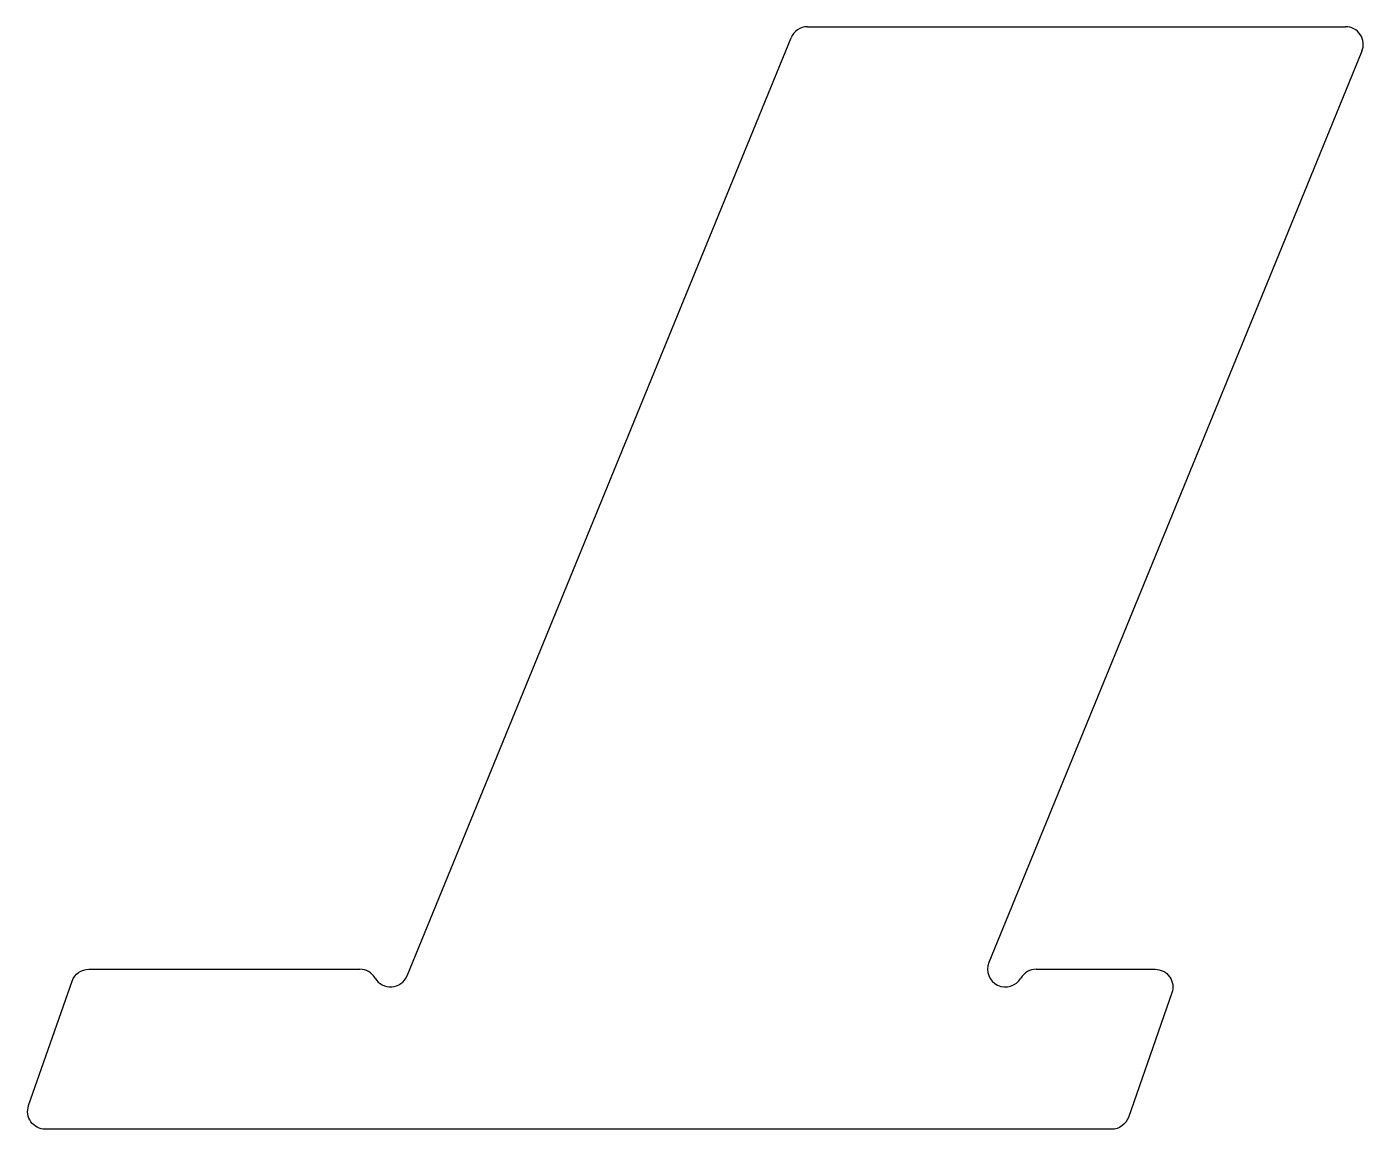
# Model space of a CAD drawing. Header units: millimetres. Extents: x 0.4 to 75.5, y 0 to 62.
import ezdxf

# ---------------------------------------------------------------- set-up
doc = ezdxf.new("R2010")
doc.units = ezdxf.units.MM
doc.layers.add('3', color=7, linetype='Continuous', true_color=0xffffff)

msp = doc.modelspace()

# ---------------------------------------------------------------- linework, layer by layer
at = {"layer": '3', "color": 30, "linetype": 'Continuous', "lineweight": 25}
for p, q in [((44.263524, 62), (74.518278, 62)), ((21.743588, 8.62119), (43.33805, 61.37881)), ((75.443752, 60.62119), (70.919625, 49.568255)), ((70.919625, 49.568255), (54.4695, 9.37881)), ((0.464667, 1.329855), (2.910547, 8.329855)), ((3.854578, 9), (19.086062, 9)), ((57.127025, 9), (63.810207, 9)), ((64.754239, 7.670145), (62.308358, 0.670144)), ((8.474294, 0), (1.408698, 0)), ((53.599908, 0), (8.474294, 0)), ((61.364327, 0), (53.599908, 0))]:
    msp.add_line(p, q, dxfattribs=at)
for centre, start, end in [((44.263524, 61), 90, 157.74), ((74.518278, 61), 337.74, 90), ((55.394974, 9), 157.74, 329.999995), ((19.086062, 8), 30, 90), ((20.818113, 9), 210, 337.74), ((57.127025, 8), 90, 149.999995)]:
    msp.add_arc(centre, 1, start, end, dxfattribs=at)
at = {"layer": '3', "color": 30, "linetype": 'Continuous', "lineweight": 25, "extrusion": (0, 0, -1)}
for centre, radius, start, end in [((-3.854586, 7.99999), 1.00001, 19.260401, 89.999599), ((-63.8102, 7.999994), 1.000005, 90.000431, 199.259569), ((-1.408706, 1.000005), 1.000005, 270.000431, 19.259569), ((-61.36432, 1.00001), 1.00001, 199.260401, 269.999599)]:
    msp.add_arc(centre, radius, start, end, dxfattribs=at)

doc.saveas('drawing.dxf')
